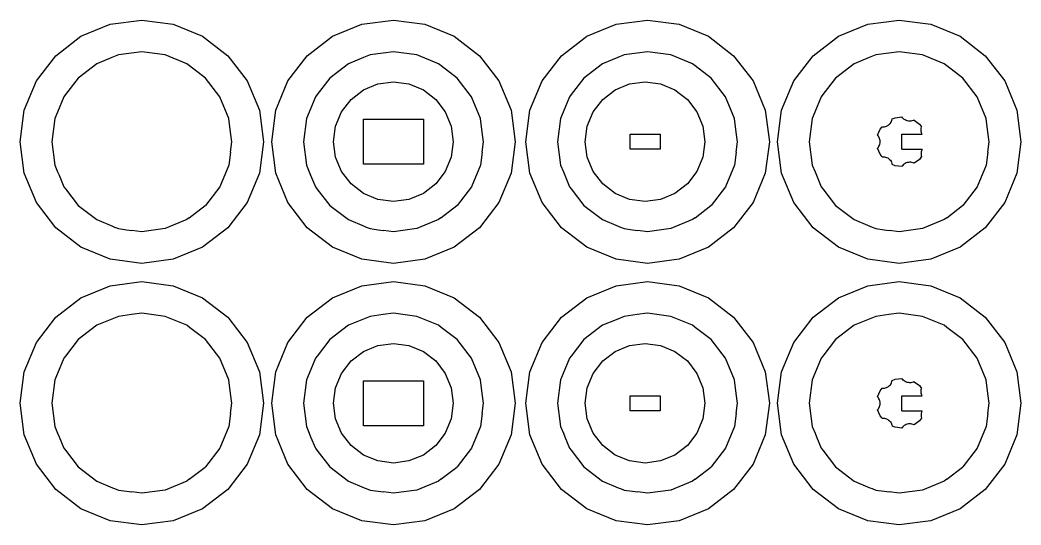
# Model space of a CAD drawing. Extents: x -24.2 to 24.2, y -5.6 to 5.6.
# Drawn here: x 14.813 to 18.83, y 1.161 to 3.189 of the extents above; entities that cross this region are included whole.
import ezdxf

# ---------------------------------------------------------------- set-up
doc = ezdxf.new("R2010")
doc.units = 0
doc.header["$MEASUREMENT"] = 0
doc.layers.get('0').update_dxf_attribs({"linetype": 'CONTINUOUS'})

msp = doc.modelspace()

# ---------------------------------------------------------------- linework, layer by layer
for p, q in [((15.1751, 3.172), (15.3016, 3.1887)), ((15.3016, 3.1887), (15.428, 3.172)), ((16.1851, 3.172), (16.3116, 3.1887)), ((16.3116, 3.1887), (16.438, 3.172)), ((17.2051, 3.172), (17.3316, 3.1887)), ((17.3316, 3.1887), (17.458, 3.172)), ((18.2151, 3.172), (18.3416, 3.1887)), ((18.3416, 3.1887), (18.468, 3.172)), ((15.0572, 3.1232), (15.1751, 3.172)), ((15.428, 3.172), (15.5459, 3.1232)), ((16.0672, 3.1232), (16.1851, 3.172)), ((16.438, 3.172), (16.5559, 3.1232)), ((17.0872, 3.1232), (17.2051, 3.172)), ((17.458, 3.172), (17.5759, 3.1232)), ((18.0972, 3.1232), (18.2151, 3.172)), ((18.468, 3.172), (18.5859, 3.1232)), ((14.956, 3.0455), (15.0572, 3.1232)), ((15.5459, 3.1232), (15.6471, 3.0455)), ((15.966, 3.0455), (16.0672, 3.1232)), ((16.5559, 3.1232), (16.6571, 3.0455)), ((16.986, 3.0455), (17.0872, 3.1232)), ((17.5759, 3.1232), (17.6771, 3.0455)), ((17.996, 3.0455), (18.0972, 3.1232)), ((18.5859, 3.1232), (18.6871, 3.0455)), ((15.2599, 3.0558), (15.208, 3.049)), ((15.3016, 3.0613), (15.2599, 3.0558)), ((15.3951, 3.049), (15.3016, 3.0613)), ((16.2699, 3.0558), (16.218, 3.049)), ((16.3116, 3.0613), (16.2699, 3.0558)), ((16.4051, 3.049), (16.3116, 3.0613)), ((17.2899, 3.0558), (17.238, 3.049)), ((17.3316, 3.0613), (17.2899, 3.0558)), ((17.4251, 3.049), (17.3316, 3.0613)), ((18.2999, 3.0558), (18.248, 3.049)), ((18.3416, 3.0613), (18.2999, 3.0558)), ((18.4351, 3.049), (18.3416, 3.0613)), ((14.8784, 2.9443), (14.956, 3.0455)), ((15.1816, 3.038), (15.1209, 3.0129)), ((15.208, 3.049), (15.1816, 3.038)), ((15.4822, 3.0129), (15.3951, 3.049)), ((15.6471, 3.0455), (15.7248, 2.9443)), ((15.8884, 2.9443), (15.966, 3.0455)), ((16.1916, 3.038), (16.1309, 3.0129)), ((16.218, 3.049), (16.1916, 3.038)), ((16.4922, 3.0129), (16.4051, 3.049)), ((16.6571, 3.0455), (16.7348, 2.9443)), ((16.9084, 2.9443), (16.986, 3.0455)), ((17.2116, 3.038), (17.1509, 3.0129)), ((17.238, 3.049), (17.2116, 3.038)), ((17.5122, 3.0129), (17.4251, 3.049)), ((17.6771, 3.0455), (17.7548, 2.9443)), ((17.9184, 2.9443), (17.996, 3.0455)), ((18.2216, 3.038), (18.1609, 3.0129)), ((18.248, 3.049), (18.2216, 3.038)), ((18.5222, 3.0129), (18.4351, 3.049)), ((18.6871, 3.0455), (18.7648, 2.9443)), ((15.1209, 3.0129), (15.0461, 2.9555)), ((15.4932, 3.0045), (15.4822, 3.0129)), ((15.5571, 2.9555), (15.4932, 3.0045)), ((16.1309, 3.0129), (16.0561, 2.9555)), ((16.5032, 3.0045), (16.4922, 3.0129)), ((16.5671, 2.9555), (16.5032, 3.0045)), ((17.1509, 3.0129), (17.0761, 2.9555)), ((17.5232, 3.0045), (17.5122, 3.0129)), ((17.5871, 2.9555), (17.5232, 3.0045)), ((18.1609, 3.0129), (18.0861, 2.9555)), ((18.5332, 3.0045), (18.5222, 3.0129)), ((18.5971, 2.9555), (18.5332, 3.0045)), ((14.8295, 2.8265), (14.8784, 2.9443)), ((15.0461, 2.9555), (14.9951, 2.8891)), ((15.6145, 2.8807), (15.5571, 2.9555)), ((15.7248, 2.9443), (15.7736, 2.8265)), ((15.8395, 2.8265), (15.8884, 2.9443)), ((16.0561, 2.9555), (16.0051, 2.8891)), ((16.2495, 2.9318), (16.3116, 2.94)), ((16.3116, 2.94), (16.3737, 2.9318)), ((16.6245, 2.8807), (16.5671, 2.9555)), ((16.7348, 2.9443), (16.7836, 2.8265)), ((16.8595, 2.8265), (16.9084, 2.9443)), ((17.0761, 2.9555), (17.0251, 2.8891)), ((17.2595, 2.9318), (17.3216, 2.94)), ((17.3216, 2.94), (17.3837, 2.9318)), ((17.6445, 2.8807), (17.5871, 2.9555)), ((17.7548, 2.9443), (17.8036, 2.8265)), ((17.8695, 2.8265), (17.9184, 2.9443)), ((18.0861, 2.9555), (18.0351, 2.8891)), ((18.6545, 2.8807), (18.5971, 2.9555)), ((18.7648, 2.9443), (18.8136, 2.8265)), ((16.1419, 2.8697), (16.1916, 2.9078)), ((16.1916, 2.9078), (16.2495, 2.9318)), ((16.3737, 2.9318), (16.4316, 2.9078)), ((16.4316, 2.9078), (16.4813, 2.8697)), ((17.1519, 2.8697), (17.2016, 2.9078)), ((17.2016, 2.9078), (17.2595, 2.9318)), ((17.3837, 2.9318), (17.4416, 2.9078)), ((17.4416, 2.9078), (17.4913, 2.8697)), ((14.9886, 2.8807), (14.9632, 2.8193)), ((14.9951, 2.8891), (14.9886, 2.8807)), ((15.6506, 2.7935), (15.6145, 2.8807)), ((15.9986, 2.8807), (15.9732, 2.8193)), ((16.0051, 2.8891), (15.9986, 2.8807)), ((16.1037, 2.82), (16.1419, 2.8697)), ((16.4813, 2.8697), (16.5194, 2.82)), ((16.6606, 2.7935), (16.6245, 2.8807)), ((17.0186, 2.8807), (16.9932, 2.8193)), ((17.0251, 2.8891), (17.0186, 2.8807)), ((17.1137, 2.82), (17.1519, 2.8697)), ((17.4913, 2.8697), (17.5294, 2.82)), ((17.6806, 2.7935), (17.6445, 2.8807)), ((18.0286, 2.8807), (18.0032, 2.8193)), ((18.0351, 2.8891), (18.0286, 2.8807)), ((18.6906, 2.7935), (18.6545, 2.8807)), ((14.8129, 2.7), (14.8295, 2.8265)), ((14.9632, 2.8193), (14.9525, 2.7935)), ((15.7736, 2.8265), (15.7903, 2.7)), ((15.8229, 2.7), (15.8395, 2.8265)), ((15.9732, 2.8193), (15.9625, 2.7935)), ((16.0797, 2.7621), (16.1037, 2.82)), ((16.5194, 2.82), (16.5434, 2.7621)), ((16.7836, 2.8265), (16.8003, 2.7)), ((16.8429, 2.7), (16.8595, 2.8265)), ((16.9932, 2.8193), (16.9825, 2.7935)), ((17.0897, 2.7621), (17.1137, 2.82)), ((17.5294, 2.82), (17.5534, 2.7621)), ((17.8036, 2.8265), (17.8203, 2.7)), ((17.8529, 2.7), (17.8695, 2.8265)), ((18.0032, 2.8193), (17.9925, 2.7935)), ((18.8136, 2.8265), (18.8303, 2.7)), ((14.9525, 2.7935), (14.9402, 2.7)), ((15.6578, 2.7387), (15.6506, 2.7935)), ((15.9625, 2.7935), (15.9502, 2.7)), ((16.1916, 2.61), (16.1916, 2.79)), ((16.1916, 2.79), (16.4316, 2.79)), ((16.4316, 2.79), (16.4316, 2.61)), ((16.6678, 2.7387), (16.6606, 2.7935)), ((16.9825, 2.7935), (16.9702, 2.7)), ((17.6878, 2.7387), (17.6806, 2.7935)), ((17.9925, 2.7935), (17.9802, 2.7)), ((18.3027, 2.771), (18.3059, 2.7745)), ((18.3059, 2.7745), (18.3086, 2.7784)), ((18.3086, 2.7784), (18.3108, 2.7826)), ((18.3108, 2.7826), (18.3125, 2.787)), ((18.3125, 2.787), (18.3136, 2.7916)), ((18.3136, 2.7916), (18.3257, 2.7966)), ((18.3257, 2.7966), (18.3516, 2.8)), ((18.3516, 2.8), (18.3518, 2.8)), ((18.3544, 2.7963), (18.3518, 2.8)), ((18.3576, 2.7929), (18.3544, 2.7963)), ((18.3613, 2.7899), (18.3576, 2.7929)), ((18.3652, 2.7873), (18.3613, 2.7899)), ((18.3695, 2.7852), (18.3652, 2.7873)), ((18.374, 2.7837), (18.3695, 2.7852)), ((18.3786, 2.7828), (18.374, 2.7837)), ((18.3833, 2.7824), (18.3786, 2.7828)), ((18.388, 2.7826), (18.3833, 2.7824)), ((18.3927, 2.7834), (18.388, 2.7826)), ((18.3972, 2.7847), (18.3927, 2.7834)), ((18.4016, 2.7866), (18.3972, 2.7847)), ((18.4016, 2.7866), (18.4223, 2.7707)), ((18.6978, 2.7387), (18.6906, 2.7935)), ((15.6629, 2.7), (15.6578, 2.7387)), ((16.0716, 2.7), (16.0797, 2.7621)), ((16.5434, 2.7621), (16.5516, 2.7)), ((16.6729, 2.7), (16.6678, 2.7387)), ((17.0816, 2.7), (17.0897, 2.7621)), ((17.5534, 2.7621), (17.5616, 2.7)), ((17.6929, 2.7), (17.6878, 2.7387)), ((18.255, 2.7259), (18.265, 2.75)), ((18.265, 2.75), (18.2727, 2.7601)), ((18.2727, 2.7601), (18.2773, 2.76)), ((18.2773, 2.76), (18.282, 2.7604)), ((18.282, 2.7604), (18.2866, 2.7615)), ((18.2866, 2.7615), (18.291, 2.7631)), ((18.291, 2.7631), (18.2953, 2.7653)), ((18.2953, 2.7653), (18.2992, 2.7679)), ((18.2992, 2.7679), (18.3027, 2.771)), ((18.4223, 2.7707), (18.4308, 2.7596)), ((18.4291, 2.7504), (18.4296, 2.755)), ((18.4291, 2.7456), (18.4291, 2.7504)), ((18.4297, 2.7409), (18.4291, 2.7456)), ((18.4296, 2.755), (18.4308, 2.7596)), ((18.4309, 2.7364), (18.4297, 2.7409)), ((18.4326, 2.732), (18.4309, 2.7364)), ((18.4337, 2.73), (18.4326, 2.732)), ((18.7029, 2.7), (18.6978, 2.7387)), ((14.8295, 2.5735), (14.8129, 2.7)), ((14.9402, 2.7), (14.9525, 2.6065)), ((15.6575, 2.6587), (15.6629, 2.7)), ((15.7903, 2.7), (15.7736, 2.5735)), ((15.8395, 2.5735), (15.8229, 2.7)), ((15.9502, 2.7), (15.9625, 2.6065)), ((16.0797, 2.6379), (16.0716, 2.7)), ((16.5516, 2.7), (16.5434, 2.6379)), ((16.6675, 2.6587), (16.6729, 2.7)), ((16.8003, 2.7), (16.7836, 2.5735)), ((16.8595, 2.5735), (16.8429, 2.7)), ((16.9702, 2.7), (16.9825, 2.6065)), ((17.0897, 2.6379), (17.0816, 2.7)), ((17.2616, 2.73), (17.3816, 2.73)), ((17.2616, 2.67), (17.2616, 2.73)), ((17.3816, 2.73), (17.3816, 2.67)), ((17.5616, 2.7), (17.5534, 2.6379)), ((17.6875, 2.6587), (17.6929, 2.7)), ((17.8203, 2.7), (17.8036, 2.5735)), ((17.8695, 2.5735), (17.8529, 2.7)), ((17.9802, 2.7), (17.9925, 2.6065)), ((18.2579, 2.7222), (18.255, 2.7259)), ((18.2604, 2.7182), (18.2579, 2.7222)), ((18.2624, 2.7139), (18.2604, 2.7182)), ((18.2638, 2.7094), (18.2624, 2.7139)), ((18.2647, 2.7047), (18.2638, 2.7094)), ((18.2638, 2.6906), (18.2647, 2.6953)), ((18.265, 2.7), (18.2647, 2.7047)), ((18.2647, 2.6953), (18.265, 2.7)), ((18.3516, 2.73), (18.4337, 2.73)), ((18.3516, 2.67), (18.3516, 2.73)), ((18.6975, 2.6587), (18.7029, 2.7)), ((18.8303, 2.7), (18.8136, 2.5735)), ((15.6575, 2.6587), (15.6506, 2.6065)), ((16.6675, 2.6587), (16.6606, 2.6065)), ((17.3816, 2.67), (17.2616, 2.67)), ((17.6875, 2.6587), (17.6806, 2.6065)), ((18.255, 2.6741), (18.2579, 2.6778)), ((18.265, 2.65), (18.255, 2.6741)), ((18.2579, 2.6778), (18.2604, 2.6818)), ((18.2604, 2.6818), (18.2624, 2.6861)), ((18.2624, 2.6861), (18.2638, 2.6906)), ((18.3516, 2.67), (18.4337, 2.67)), ((18.4297, 2.659), (18.4291, 2.6543)), ((18.4291, 2.6543), (18.4291, 2.6496)), ((18.4309, 2.6636), (18.4297, 2.659)), ((18.4326, 2.668), (18.4309, 2.6636)), ((18.4337, 2.67), (18.4326, 2.668)), ((18.6975, 2.6587), (18.6906, 2.6065)), ((16.1037, 2.58), (16.0797, 2.6379)), ((16.5434, 2.6379), (16.5194, 2.58)), ((17.1137, 2.58), (17.0897, 2.6379)), ((17.5534, 2.6379), (17.5294, 2.58)), ((18.2727, 2.6399), (18.265, 2.65)), ((18.2727, 2.6399), (18.2773, 2.64)), ((18.2773, 2.64), (18.282, 2.6395)), ((18.282, 2.6395), (18.2866, 2.6385)), ((18.2866, 2.6385), (18.291, 2.6369)), ((18.291, 2.6369), (18.2953, 2.6347)), ((18.2953, 2.6347), (18.2992, 2.6321)), ((18.2992, 2.6321), (18.3027, 2.629)), ((18.3027, 2.629), (18.3059, 2.6255)), ((18.3059, 2.6255), (18.3086, 2.6216)), ((18.3086, 2.6216), (18.3108, 2.6174)), ((18.3108, 2.6174), (18.3125, 2.613)), ((18.3125, 2.613), (18.3136, 2.6084)), ((18.3652, 2.6127), (18.3613, 2.6101)), ((18.3695, 2.6147), (18.3652, 2.6127)), ((18.374, 2.6162), (18.3695, 2.6147)), ((18.3786, 2.6172), (18.374, 2.6162)), ((18.3833, 2.6176), (18.3786, 2.6172)), ((18.388, 2.6174), (18.3833, 2.6176)), ((18.3927, 2.6166), (18.388, 2.6174)), ((18.3972, 2.6153), (18.3927, 2.6166)), ((18.4016, 2.6134), (18.3972, 2.6153)), ((18.4223, 2.6293), (18.4016, 2.6134)), ((18.4308, 2.6403), (18.4223, 2.6293)), ((18.4291, 2.6496), (18.4296, 2.6449)), ((18.4296, 2.6449), (18.4308, 2.6403)), ((14.8784, 2.4556), (14.8295, 2.5735)), ((14.9525, 2.6065), (14.9638, 2.5793)), ((14.9638, 2.5793), (14.9694, 2.5657)), ((15.6506, 2.6065), (15.6145, 2.5193)), ((15.7736, 2.5735), (15.7248, 2.4556)), ((15.8884, 2.4556), (15.8395, 2.5735)), ((15.9625, 2.6065), (15.9738, 2.5793)), ((15.9738, 2.5793), (15.9794, 2.5657)), ((16.1419, 2.5303), (16.1037, 2.58)), ((16.4316, 2.61), (16.1916, 2.61)), ((16.5194, 2.58), (16.4813, 2.5303)), ((16.6606, 2.6065), (16.6245, 2.5193)), ((16.7836, 2.5735), (16.7348, 2.4556)), ((16.9084, 2.4556), (16.8595, 2.5735)), ((16.9825, 2.6065), (16.9938, 2.5793)), ((16.9938, 2.5793), (16.9994, 2.5657)), ((17.1519, 2.5303), (17.1137, 2.58)), ((17.5294, 2.58), (17.4913, 2.5303)), ((17.6806, 2.6065), (17.6445, 2.5193)), ((17.8036, 2.5735), (17.7548, 2.4556)), ((17.9184, 2.4556), (17.8695, 2.5735)), ((17.9925, 2.6065), (18.0038, 2.5793)), ((18.0038, 2.5793), (18.0094, 2.5657)), ((18.3257, 2.6034), (18.3136, 2.6084)), ((18.3516, 2.6), (18.3257, 2.6034)), ((18.3518, 2.6), (18.3516, 2.6)), ((18.3544, 2.6036), (18.3518, 2.6)), ((18.3576, 2.6071), (18.3544, 2.6036)), ((18.3613, 2.6101), (18.3576, 2.6071)), ((18.6906, 2.6065), (18.6545, 2.5193)), ((18.8136, 2.5735), (18.7648, 2.4556)), ((14.9694, 2.5657), (14.9886, 2.5193)), ((15.9794, 2.5657), (15.9986, 2.5193)), ((16.9994, 2.5657), (17.0186, 2.5193)), ((18.0094, 2.5657), (18.0286, 2.5193)), ((14.9886, 2.5193), (14.9948, 2.5112)), ((14.9948, 2.5112), (15.0461, 2.4445)), ((15.6145, 2.5193), (15.5571, 2.4445)), ((15.9986, 2.5193), (16.0048, 2.5112)), ((16.0048, 2.5112), (16.0561, 2.4445)), ((16.1916, 2.4921), (16.1419, 2.5303)), ((16.2495, 2.4682), (16.1916, 2.4921)), ((16.4316, 2.4921), (16.3737, 2.4682)), ((16.4813, 2.5303), (16.4316, 2.4921)), ((16.6245, 2.5193), (16.5671, 2.4445)), ((17.0186, 2.5193), (17.0248, 2.5112)), ((17.0248, 2.5112), (17.0761, 2.4445)), ((17.2016, 2.4921), (17.1519, 2.5303)), ((17.2595, 2.4682), (17.2016, 2.4921)), ((17.4416, 2.4921), (17.3837, 2.4682)), ((17.4913, 2.5303), (17.4416, 2.4921)), ((17.6445, 2.5193), (17.5871, 2.4445)), ((18.0286, 2.5193), (18.0348, 2.5112)), ((18.0348, 2.5112), (18.0861, 2.4445)), ((18.6545, 2.5193), (18.5971, 2.4445)), ((14.956, 2.3544), (14.8784, 2.4556)), ((15.7248, 2.4556), (15.6471, 2.3544)), ((15.966, 2.3544), (15.8884, 2.4556)), ((16.3116, 2.46), (16.2495, 2.4682)), ((16.3737, 2.4682), (16.3116, 2.46)), ((16.7348, 2.4556), (16.6571, 2.3544)), ((16.986, 2.3544), (16.9084, 2.4556)), ((17.3216, 2.46), (17.2595, 2.4682)), ((17.3837, 2.4682), (17.3216, 2.46)), ((17.7548, 2.4556), (17.6771, 2.3544)), ((17.996, 2.3544), (17.9184, 2.4556)), ((18.7648, 2.4556), (18.6871, 2.3544)), ((15.0461, 2.4445), (15.1209, 2.3871)), ((15.4924, 2.3948), (15.5561, 2.4437)), ((15.5571, 2.4445), (15.5561, 2.4437)), ((16.0561, 2.4445), (16.1309, 2.3871)), ((16.5024, 2.3948), (16.5661, 2.4437)), ((16.5671, 2.4445), (16.5661, 2.4437)), ((17.0761, 2.4445), (17.1509, 2.3871)), ((17.5224, 2.3948), (17.5861, 2.4437)), ((17.5871, 2.4445), (17.5861, 2.4437)), ((18.0861, 2.4445), (18.1609, 2.3871)), ((18.5324, 2.3948), (18.5961, 2.4437)), ((18.5971, 2.4445), (18.5961, 2.4437)), ((15.1209, 2.3871), (15.1839, 2.3609)), ((15.4822, 2.3871), (15.3951, 2.351)), ((15.4924, 2.3948), (15.4822, 2.3871)), ((16.1309, 2.3871), (16.1939, 2.3609)), ((16.4922, 2.3871), (16.4051, 2.351)), ((16.5024, 2.3948), (16.4922, 2.3871)), ((17.1509, 2.3871), (17.2139, 2.3609)), ((17.5122, 2.3871), (17.4251, 2.351)), ((17.5224, 2.3948), (17.5122, 2.3871)), ((18.1609, 2.3871), (18.2239, 2.3609)), ((18.5222, 2.3871), (18.4351, 2.351)), ((18.5324, 2.3948), (18.5222, 2.3871)), ((15.0572, 2.2768), (14.956, 2.3544)), ((15.1839, 2.3609), (15.1924, 2.3574)), ((15.1924, 2.3574), (15.208, 2.351)), ((15.208, 2.351), (15.2405, 2.3467)), ((15.2405, 2.3467), (15.2623, 2.3438)), ((15.3016, 2.3386), (15.2623, 2.3438)), ((15.3951, 2.351), (15.3016, 2.3386)), ((15.6471, 2.3544), (15.5459, 2.2768)), ((16.0672, 2.2768), (15.966, 2.3544)), ((16.1939, 2.3609), (16.2024, 2.3574)), ((16.2024, 2.3574), (16.218, 2.351)), ((16.218, 2.351), (16.2505, 2.3467)), ((16.2505, 2.3467), (16.2723, 2.3438)), ((16.3116, 2.3386), (16.2723, 2.3438)), ((16.4051, 2.351), (16.3116, 2.3386)), ((16.6571, 2.3544), (16.5559, 2.2768)), ((17.0872, 2.2768), (16.986, 2.3544)), ((17.2139, 2.3609), (17.2224, 2.3574)), ((17.2224, 2.3574), (17.238, 2.351)), ((17.238, 2.351), (17.2705, 2.3467)), ((17.2705, 2.3467), (17.2923, 2.3438)), ((17.3316, 2.3386), (17.2923, 2.3438)), ((17.4251, 2.351), (17.3316, 2.3386)), ((17.6771, 2.3544), (17.5759, 2.2768)), ((18.0972, 2.2768), (17.996, 2.3544)), ((18.2239, 2.3609), (18.2324, 2.3574)), ((18.2324, 2.3574), (18.248, 2.351)), ((18.248, 2.351), (18.2805, 2.3467)), ((18.2805, 2.3467), (18.3023, 2.3438)), ((18.3416, 2.3386), (18.3023, 2.3438)), ((18.4351, 2.351), (18.3416, 2.3386)), ((18.6871, 2.3544), (18.5859, 2.2768)), ((15.1751, 2.228), (15.0572, 2.2768)), ((15.5459, 2.2768), (15.428, 2.228)), ((16.1851, 2.228), (16.0672, 2.2768)), ((16.5559, 2.2768), (16.438, 2.228)), ((17.2051, 2.228), (17.0872, 2.2768)), ((17.5759, 2.2768), (17.458, 2.228)), ((18.2151, 2.228), (18.0972, 2.2768)), ((18.5859, 2.2768), (18.468, 2.228)), ((15.3016, 2.2113), (15.1751, 2.228)), ((15.428, 2.228), (15.3016, 2.2113)), ((16.3116, 2.2113), (16.1851, 2.228)), ((16.438, 2.228), (16.3116, 2.2113)), ((17.3316, 2.2113), (17.2051, 2.228)), ((17.458, 2.228), (17.3316, 2.2113)), ((18.3416, 2.2113), (18.2151, 2.228)), ((18.468, 2.228), (18.3416, 2.2113)), ((15.1751, 2.122), (15.3016, 2.1387)), ((15.3016, 2.1387), (15.428, 2.122)), ((16.1851, 2.122), (16.3116, 2.1387)), ((16.3116, 2.1387), (16.438, 2.122)), ((17.2051, 2.122), (17.3316, 2.1387)), ((17.3316, 2.1387), (17.458, 2.122)), ((18.2151, 2.122), (18.3416, 2.1387)), ((18.3416, 2.1387), (18.468, 2.122)), ((15.0572, 2.0732), (15.1751, 2.122)), ((15.428, 2.122), (15.5459, 2.0732)), ((16.0672, 2.0732), (16.1851, 2.122)), ((16.438, 2.122), (16.5559, 2.0732)), ((17.0872, 2.0732), (17.2051, 2.122)), ((17.458, 2.122), (17.5759, 2.0732)), ((18.0972, 2.0732), (18.2151, 2.122)), ((18.468, 2.122), (18.5859, 2.0732)), ((14.956, 1.9955), (15.0572, 2.0732)), ((15.5459, 2.0732), (15.6471, 1.9955)), ((15.966, 1.9955), (16.0672, 2.0732)), ((16.5559, 2.0732), (16.6571, 1.9955)), ((16.986, 1.9955), (17.0872, 2.0732)), ((17.5759, 2.0732), (17.6771, 1.9955)), ((17.996, 1.9955), (18.0972, 2.0732)), ((18.5859, 2.0732), (18.6871, 1.9955)), ((15.3016, 2.0113), (15.2599, 2.0058)), ((15.3951, 1.999), (15.3016, 2.0113)), ((16.3116, 2.0113), (16.2699, 2.0058)), ((16.4051, 1.999), (16.3116, 2.0113)), ((17.3316, 2.0113), (17.2899, 2.0058)), ((17.4251, 1.999), (17.3316, 2.0113)), ((18.3416, 2.0113), (18.2999, 2.0058)), ((18.4351, 1.999), (18.3416, 2.0113)), ((14.8784, 1.8943), (14.956, 1.9955)), ((15.1816, 1.988), (15.1209, 1.9629)), ((15.208, 1.999), (15.1816, 1.988)), ((15.2599, 2.0058), (15.208, 1.999)), ((15.4822, 1.9629), (15.3951, 1.999)), ((15.6471, 1.9955), (15.7248, 1.8943)), ((15.8884, 1.8943), (15.966, 1.9955)), ((16.1916, 1.988), (16.1309, 1.9629)), ((16.218, 1.999), (16.1916, 1.988)), ((16.2699, 2.0058), (16.218, 1.999)), ((16.4922, 1.9629), (16.4051, 1.999)), ((16.6571, 1.9955), (16.7348, 1.8943)), ((16.9084, 1.8943), (16.986, 1.9955)), ((17.2116, 1.988), (17.1509, 1.9629)), ((17.238, 1.999), (17.2116, 1.988)), ((17.2899, 2.0058), (17.238, 1.999)), ((17.5122, 1.9629), (17.4251, 1.999)), ((17.6771, 1.9955), (17.7548, 1.8943)), ((17.9184, 1.8943), (17.996, 1.9955)), ((18.2216, 1.988), (18.1609, 1.9629)), ((18.248, 1.999), (18.2216, 1.988)), ((18.2999, 2.0058), (18.248, 1.999)), ((18.5222, 1.9629), (18.4351, 1.999)), ((18.6871, 1.9955), (18.7648, 1.8943)), ((15.1209, 1.9629), (15.0461, 1.9055)), ((15.4932, 1.9545), (15.4822, 1.9629)), ((15.5571, 1.9055), (15.4932, 1.9545)), ((16.1309, 1.9629), (16.0561, 1.9055)), ((16.5032, 1.9545), (16.4922, 1.9629)), ((16.5671, 1.9055), (16.5032, 1.9545)), ((17.1509, 1.9629), (17.0761, 1.9055)), ((17.5232, 1.9545), (17.5122, 1.9629)), ((17.5871, 1.9055), (17.5232, 1.9545)), ((18.1609, 1.9629), (18.0861, 1.9055)), ((18.5332, 1.9545), (18.5222, 1.9629)), ((18.5971, 1.9055), (18.5332, 1.9545)), ((14.8295, 1.7765), (14.8784, 1.8943)), ((15.0461, 1.9055), (14.9951, 1.8391)), ((15.6145, 1.8307), (15.5571, 1.9055)), ((15.7248, 1.8943), (15.7736, 1.7765)), ((15.8395, 1.7765), (15.8884, 1.8943)), ((16.0561, 1.9055), (16.0051, 1.8391)), ((16.2495, 1.8818), (16.3116, 1.89)), ((16.3116, 1.89), (16.3737, 1.8818)), ((16.6245, 1.8307), (16.5671, 1.9055)), ((16.7348, 1.8943), (16.7836, 1.7765)), ((16.8595, 1.7765), (16.9084, 1.8943)), ((17.0761, 1.9055), (17.0251, 1.8391)), ((17.2595, 1.8818), (17.3216, 1.89)), ((17.3216, 1.89), (17.3837, 1.8818)), ((17.6445, 1.8307), (17.5871, 1.9055)), ((17.7548, 1.8943), (17.8036, 1.7765)), ((17.8695, 1.7765), (17.9184, 1.8943)), ((18.0861, 1.9055), (18.0351, 1.8391)), ((18.6545, 1.8307), (18.5971, 1.9055)), ((18.7648, 1.8943), (18.8136, 1.7765)), ((16.1419, 1.8197), (16.1916, 1.8578)), ((16.1916, 1.8578), (16.2495, 1.8818)), ((16.3737, 1.8818), (16.4316, 1.8578)), ((16.4316, 1.8578), (16.4813, 1.8197)), ((17.1519, 1.8197), (17.2016, 1.8578)), ((17.2016, 1.8578), (17.2595, 1.8818)), ((17.3837, 1.8818), (17.4416, 1.8578)), ((17.4416, 1.8578), (17.4913, 1.8197)), ((14.9886, 1.8307), (14.9632, 1.7693)), ((14.9951, 1.8391), (14.9886, 1.8307)), ((15.6506, 1.7435), (15.6145, 1.8307)), ((15.9986, 1.8307), (15.9732, 1.7693)), ((16.0051, 1.8391), (15.9986, 1.8307)), ((16.1037, 1.77), (16.1419, 1.8197)), ((16.4813, 1.8197), (16.5194, 1.77)), ((16.6606, 1.7435), (16.6245, 1.8307)), ((17.0186, 1.8307), (16.9932, 1.7693)), ((17.0251, 1.8391), (17.0186, 1.8307)), ((17.1137, 1.77), (17.1519, 1.8197)), ((17.4913, 1.8197), (17.5294, 1.77)), ((17.6806, 1.7435), (17.6445, 1.8307)), ((18.0286, 1.8307), (18.0032, 1.7693)), ((18.0351, 1.8391), (18.0286, 1.8307)), ((18.6906, 1.7435), (18.6545, 1.8307)), ((14.8129, 1.65), (14.8295, 1.7765)), ((14.9632, 1.7693), (14.9525, 1.7435)), ((15.7736, 1.7765), (15.7903, 1.65)), ((15.8229, 1.65), (15.8395, 1.7765)), ((15.9732, 1.7693), (15.9625, 1.7435)), ((16.0797, 1.7121), (16.1037, 1.77)), ((16.5194, 1.77), (16.5434, 1.7121)), ((16.7836, 1.7765), (16.8003, 1.65)), ((16.8429, 1.65), (16.8595, 1.7765)), ((16.9932, 1.7693), (16.9825, 1.7435)), ((17.0897, 1.7121), (17.1137, 1.77)), ((17.5294, 1.77), (17.5534, 1.7121)), ((17.8036, 1.7765), (17.8203, 1.65)), ((17.8529, 1.65), (17.8695, 1.7765)), ((18.0032, 1.7693), (17.9925, 1.7435)), ((18.8136, 1.7765), (18.8303, 1.65)), ((14.9525, 1.7435), (14.9402, 1.65)), ((15.6578, 1.6887), (15.6506, 1.7435)), ((15.9625, 1.7435), (15.9502, 1.65)), ((16.1916, 1.74), (16.4316, 1.74)), ((16.1916, 1.56), (16.1916, 1.74)), ((16.4316, 1.74), (16.4316, 1.56)), ((16.6678, 1.6887), (16.6606, 1.7435)), ((16.9825, 1.7435), (16.9702, 1.65)), ((17.6878, 1.6887), (17.6806, 1.7435)), ((17.9925, 1.7435), (17.9802, 1.65)), ((18.3059, 1.7245), (18.3086, 1.7284)), ((18.3086, 1.7284), (18.3108, 1.7326)), ((18.3108, 1.7326), (18.3125, 1.737)), ((18.3125, 1.737), (18.3136, 1.7416)), ((18.3136, 1.7416), (18.3257, 1.7466)), ((18.3257, 1.7466), (18.3516, 1.75)), ((18.3516, 1.75), (18.3518, 1.75)), ((18.3544, 1.7463), (18.3518, 1.75)), ((18.3576, 1.7429), (18.3544, 1.7463)), ((18.3613, 1.7399), (18.3576, 1.7429)), ((18.3652, 1.7373), (18.3613, 1.7399)), ((18.3695, 1.7352), (18.3652, 1.7373)), ((18.374, 1.7337), (18.3695, 1.7352)), ((18.3786, 1.7328), (18.374, 1.7337)), ((18.3833, 1.7324), (18.3786, 1.7328)), ((18.388, 1.7326), (18.3833, 1.7324)), ((18.3927, 1.7334), (18.388, 1.7326)), ((18.3972, 1.7347), (18.3927, 1.7334)), ((18.4016, 1.7366), (18.3972, 1.7347)), ((18.4016, 1.7366), (18.4223, 1.7207)), ((18.6978, 1.6887), (18.6906, 1.7435)), ((15.6629, 1.65), (15.6578, 1.6887)), ((16.0716, 1.65), (16.0797, 1.7121)), ((16.5434, 1.7121), (16.5516, 1.65)), ((16.6729, 1.65), (16.6678, 1.6887)), ((17.0816, 1.65), (17.0897, 1.7121)), ((17.5534, 1.7121), (17.5616, 1.65)), ((17.6929, 1.65), (17.6878, 1.6887)), ((18.255, 1.6759), (18.265, 1.7)), ((18.265, 1.7), (18.2727, 1.7101)), ((18.2727, 1.7101), (18.2773, 1.71)), ((18.2773, 1.71), (18.282, 1.7104)), ((18.282, 1.7104), (18.2866, 1.7115)), ((18.2866, 1.7115), (18.291, 1.7131)), ((18.291, 1.7131), (18.2953, 1.7153)), ((18.2953, 1.7153), (18.2992, 1.7179)), ((18.2992, 1.7179), (18.3027, 1.721)), ((18.3027, 1.721), (18.3059, 1.7245)), ((18.4223, 1.7207), (18.4308, 1.7096)), ((18.4291, 1.7004), (18.4296, 1.705)), ((18.4291, 1.6956), (18.4291, 1.7004)), ((18.4297, 1.6909), (18.4291, 1.6956)), ((18.4296, 1.705), (18.4308, 1.7096)), ((18.4309, 1.6864), (18.4297, 1.6909)), ((18.7029, 1.65), (18.6978, 1.6887)), ((14.8295, 1.5235), (14.8129, 1.65)), ((14.9402, 1.65), (14.9525, 1.5565)), ((15.6575, 1.6087), (15.6629, 1.65)), ((15.7903, 1.65), (15.7736, 1.5235)), ((15.8395, 1.5235), (15.8229, 1.65)), ((15.9502, 1.65), (15.9625, 1.5565)), ((16.0797, 1.5879), (16.0716, 1.65)), ((16.5516, 1.65), (16.5434, 1.5879)), ((16.6675, 1.6087), (16.6729, 1.65)), ((16.8003, 1.65), (16.7836, 1.5235)), ((16.8595, 1.5235), (16.8429, 1.65)), ((16.9702, 1.65), (16.9825, 1.5565)), ((17.0897, 1.5879), (17.0816, 1.65)), ((17.2616, 1.68), (17.3816, 1.68)), ((17.2616, 1.62), (17.2616, 1.68)), ((17.3816, 1.68), (17.3816, 1.62)), ((17.5616, 1.65), (17.5534, 1.5879)), ((17.6875, 1.6087), (17.6929, 1.65)), ((17.8203, 1.65), (17.8036, 1.5235)), ((17.8695, 1.5235), (17.8529, 1.65)), ((17.9802, 1.65), (17.9925, 1.5565)), ((18.2579, 1.6722), (18.255, 1.6759)), ((18.2604, 1.6682), (18.2579, 1.6722)), ((18.2624, 1.6639), (18.2604, 1.6682)), ((18.2638, 1.6594), (18.2624, 1.6639)), ((18.2647, 1.6547), (18.2638, 1.6594)), ((18.265, 1.65), (18.2647, 1.6547)), ((18.2647, 1.6453), (18.265, 1.65)), ((18.3516, 1.68), (18.4337, 1.68)), ((18.3516, 1.62), (18.3516, 1.68)), ((18.4326, 1.682), (18.4309, 1.6864)), ((18.4337, 1.68), (18.4326, 1.682)), ((18.6975, 1.6087), (18.7029, 1.65)), ((18.8303, 1.65), (18.8136, 1.5235)), ((15.6575, 1.6087), (15.6506, 1.5565)), ((16.6675, 1.6087), (16.6606, 1.5565)), ((17.3816, 1.62), (17.2616, 1.62)), ((17.6875, 1.6087), (17.6806, 1.5565)), ((18.255, 1.6241), (18.2579, 1.6278)), ((18.265, 1.6), (18.255, 1.6241)), ((18.2579, 1.6278), (18.2604, 1.6318)), ((18.2604, 1.6318), (18.2624, 1.6361)), ((18.2624, 1.6361), (18.2638, 1.6406)), ((18.2638, 1.6406), (18.2647, 1.6453)), ((18.3516, 1.62), (18.4337, 1.62)), ((18.4297, 1.609), (18.4291, 1.6043)), ((18.4309, 1.6136), (18.4297, 1.609)), ((18.4326, 1.618), (18.4309, 1.6136)), ((18.4337, 1.62), (18.4326, 1.618)), ((18.6975, 1.6087), (18.6906, 1.5565)), ((16.1037, 1.53), (16.0797, 1.5879)), ((16.5434, 1.5879), (16.5194, 1.53)), ((17.1137, 1.53), (17.0897, 1.5879)), ((17.5534, 1.5879), (17.5294, 1.53)), ((18.2727, 1.5899), (18.265, 1.6)), ((18.2727, 1.5899), (18.2773, 1.59)), ((18.2773, 1.59), (18.282, 1.5895)), ((18.282, 1.5895), (18.2866, 1.5885)), ((18.2866, 1.5885), (18.291, 1.5869)), ((18.291, 1.5869), (18.2953, 1.5847)), ((18.2953, 1.5847), (18.2992, 1.5821)), ((18.2992, 1.5821), (18.3027, 1.579)), ((18.3027, 1.579), (18.3059, 1.5755)), ((18.3059, 1.5755), (18.3086, 1.5716)), ((18.3086, 1.5716), (18.3108, 1.5674)), ((18.3108, 1.5674), (18.3125, 1.563)), ((18.3786, 1.5672), (18.374, 1.5662)), ((18.3833, 1.5676), (18.3786, 1.5672)), ((18.388, 1.5674), (18.3833, 1.5676)), ((18.3927, 1.5666), (18.388, 1.5674)), ((18.4223, 1.5793), (18.4016, 1.5634)), ((18.4308, 1.5903), (18.4223, 1.5793)), ((18.4291, 1.6043), (18.4291, 1.5996)), ((18.4291, 1.5996), (18.4296, 1.5949)), ((18.4296, 1.5949), (18.4308, 1.5903)), ((14.9525, 1.5565), (14.9638, 1.5293)), ((14.9638, 1.5293), (14.9694, 1.5157)), ((15.6506, 1.5565), (15.6145, 1.4693)), ((15.9625, 1.5565), (15.9738, 1.5293)), ((15.9738, 1.5293), (15.9794, 1.5157)), ((16.1419, 1.4803), (16.1037, 1.53)), ((16.4316, 1.56), (16.1916, 1.56)), ((16.5194, 1.53), (16.4813, 1.4803)), ((16.6606, 1.5565), (16.6245, 1.4693)), ((16.9825, 1.5565), (16.9938, 1.5293)), ((16.9938, 1.5293), (16.9994, 1.5157)), ((17.1519, 1.4803), (17.1137, 1.53)), ((17.5294, 1.53), (17.4913, 1.4803)), ((17.6806, 1.5565), (17.6445, 1.4693)), ((17.9925, 1.5565), (18.0038, 1.5293)), ((18.0038, 1.5293), (18.0094, 1.5157)), ((18.3125, 1.563), (18.3136, 1.5584)), ((18.3257, 1.5534), (18.3136, 1.5584)), ((18.3516, 1.55), (18.3257, 1.5534)), ((18.3518, 1.55), (18.3516, 1.55)), ((18.3544, 1.5536), (18.3518, 1.55)), ((18.3576, 1.5571), (18.3544, 1.5536)), ((18.3613, 1.5601), (18.3576, 1.5571)), ((18.3652, 1.5627), (18.3613, 1.5601)), ((18.3695, 1.5647), (18.3652, 1.5627)), ((18.374, 1.5662), (18.3695, 1.5647)), ((18.3972, 1.5653), (18.3927, 1.5666)), ((18.4016, 1.5634), (18.3972, 1.5653)), ((18.6906, 1.5565), (18.6545, 1.4693)), ((14.8784, 1.4056), (14.8295, 1.5235)), ((14.9694, 1.5157), (14.9886, 1.4693)), ((15.7736, 1.5235), (15.7248, 1.4056)), ((15.8884, 1.4056), (15.8395, 1.5235)), ((15.9794, 1.5157), (15.9986, 1.4693)), ((16.7836, 1.5235), (16.7348, 1.4056)), ((16.9084, 1.4056), (16.8595, 1.5235)), ((16.9994, 1.5157), (17.0186, 1.4693)), ((17.8036, 1.5235), (17.7548, 1.4056)), ((17.9184, 1.4056), (17.8695, 1.5235)), ((18.0094, 1.5157), (18.0286, 1.4693)), ((18.8136, 1.5235), (18.7648, 1.4056)), ((14.9886, 1.4693), (14.9948, 1.4612)), ((14.9948, 1.4612), (15.0461, 1.3945)), ((15.6145, 1.4693), (15.5571, 1.3945)), ((15.9986, 1.4693), (16.0048, 1.4612)), ((16.0048, 1.4612), (16.0561, 1.3945)), ((16.1916, 1.4421), (16.1419, 1.4803)), ((16.4813, 1.4803), (16.4316, 1.4421)), ((16.6245, 1.4693), (16.5671, 1.3945)), ((17.0186, 1.4693), (17.0248, 1.4612)), ((17.0248, 1.4612), (17.0761, 1.3945)), ((17.2016, 1.4421), (17.1519, 1.4803)), ((17.4913, 1.4803), (17.4416, 1.4421)), ((17.6445, 1.4693), (17.5871, 1.3945)), ((18.0286, 1.4693), (18.0348, 1.4612)), ((18.0348, 1.4612), (18.0861, 1.3945)), ((18.6545, 1.4693), (18.5971, 1.3945)), ((16.2495, 1.4182), (16.1916, 1.4421)), ((16.3116, 1.41), (16.2495, 1.4182)), ((16.3737, 1.4182), (16.3116, 1.41)), ((16.4316, 1.4421), (16.3737, 1.4182)), ((17.2595, 1.4182), (17.2016, 1.4421)), ((17.3216, 1.41), (17.2595, 1.4182)), ((17.3837, 1.4182), (17.3216, 1.41)), ((17.4416, 1.4421), (17.3837, 1.4182)), ((14.956, 1.3044), (14.8784, 1.4056)), ((15.0461, 1.3945), (15.1209, 1.3371)), ((15.4924, 1.3448), (15.5561, 1.3937)), ((15.5571, 1.3945), (15.5561, 1.3937)), ((15.7248, 1.4056), (15.6471, 1.3044)), ((15.966, 1.3044), (15.8884, 1.4056)), ((16.0561, 1.3945), (16.1309, 1.3371)), ((16.5024, 1.3448), (16.5661, 1.3937)), ((16.5671, 1.3945), (16.5661, 1.3937)), ((16.7348, 1.4056), (16.6571, 1.3044)), ((16.986, 1.3044), (16.9084, 1.4056)), ((17.0761, 1.3945), (17.1509, 1.3371)), ((17.5224, 1.3448), (17.5861, 1.3937)), ((17.5871, 1.3945), (17.5861, 1.3937)), ((17.7548, 1.4056), (17.6771, 1.3044)), ((17.996, 1.3044), (17.9184, 1.4056)), ((18.0861, 1.3945), (18.1609, 1.3371)), ((18.5324, 1.3448), (18.5961, 1.3937)), ((18.5971, 1.3945), (18.5961, 1.3937)), ((18.7648, 1.4056), (18.6871, 1.3044)), ((15.1209, 1.3371), (15.1839, 1.3109)), ((15.4822, 1.3371), (15.3951, 1.301)), ((15.4924, 1.3448), (15.4822, 1.3371)), ((16.1309, 1.3371), (16.1939, 1.3109)), ((16.4922, 1.3371), (16.4051, 1.301)), ((16.5024, 1.3448), (16.4922, 1.3371)), ((17.1509, 1.3371), (17.2139, 1.3109)), ((17.5122, 1.3371), (17.4251, 1.301)), ((17.5224, 1.3448), (17.5122, 1.3371)), ((18.1609, 1.3371), (18.2239, 1.3109)), ((18.5222, 1.3371), (18.4351, 1.301)), ((18.5324, 1.3448), (18.5222, 1.3371)), ((15.0572, 1.2268), (14.956, 1.3044)), ((15.1839, 1.3109), (15.1924, 1.3074)), ((15.1924, 1.3074), (15.208, 1.301)), ((15.208, 1.301), (15.2405, 1.2967)), ((15.2405, 1.2967), (15.2623, 1.2938)), ((15.3016, 1.2886), (15.2623, 1.2938)), ((15.3951, 1.301), (15.3016, 1.2886)), ((15.6471, 1.3044), (15.5459, 1.2268)), ((16.0672, 1.2268), (15.966, 1.3044)), ((16.1939, 1.3109), (16.2024, 1.3074)), ((16.2024, 1.3074), (16.218, 1.301)), ((16.218, 1.301), (16.2505, 1.2967)), ((16.2505, 1.2967), (16.2723, 1.2938)), ((16.3116, 1.2886), (16.2723, 1.2938)), ((16.4051, 1.301), (16.3116, 1.2886)), ((16.6571, 1.3044), (16.5559, 1.2268)), ((17.0872, 1.2268), (16.986, 1.3044)), ((17.2139, 1.3109), (17.2224, 1.3074)), ((17.2224, 1.3074), (17.238, 1.301)), ((17.238, 1.301), (17.2705, 1.2967)), ((17.2705, 1.2967), (17.2923, 1.2938)), ((17.3316, 1.2886), (17.2923, 1.2938)), ((17.4251, 1.301), (17.3316, 1.2886)), ((17.6771, 1.3044), (17.5759, 1.2268)), ((18.0972, 1.2268), (17.996, 1.3044)), ((18.2239, 1.3109), (18.2324, 1.3074)), ((18.2324, 1.3074), (18.248, 1.301)), ((18.248, 1.301), (18.2805, 1.2967)), ((18.2805, 1.2967), (18.3023, 1.2938)), ((18.3416, 1.2886), (18.3023, 1.2938)), ((18.4351, 1.301), (18.3416, 1.2886)), ((18.6871, 1.3044), (18.5859, 1.2268)), ((15.1751, 1.178), (15.0572, 1.2268)), ((15.5459, 1.2268), (15.428, 1.178)), ((16.1851, 1.178), (16.0672, 1.2268)), ((16.5559, 1.2268), (16.438, 1.178)), ((17.2051, 1.178), (17.0872, 1.2268)), ((17.5759, 1.2268), (17.458, 1.178)), ((18.2151, 1.178), (18.0972, 1.2268)), ((18.5859, 1.2268), (18.468, 1.178)), ((15.3016, 1.1613), (15.1751, 1.178)), ((15.428, 1.178), (15.3016, 1.1613)), ((16.3116, 1.1613), (16.1851, 1.178)), ((16.438, 1.178), (16.3116, 1.1613)), ((17.3316, 1.1613), (17.2051, 1.178)), ((17.458, 1.178), (17.3316, 1.1613)), ((18.3416, 1.1613), (18.2151, 1.178)), ((18.468, 1.178), (18.3416, 1.1613))]:
    msp.add_line(p, q)

doc.saveas('drawing.dxf')
